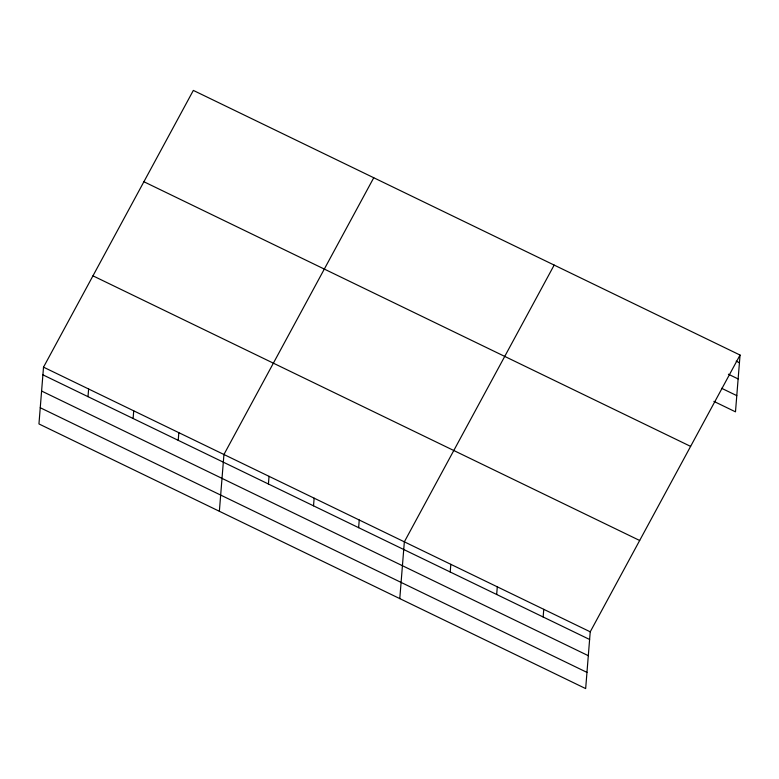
<?xml version="1.0" encoding="UTF-8"?>
<svg xmlns="http://www.w3.org/2000/svg" width="779" height="779" viewBox="0 0 779 779"><rect width="100%" height="100%" fill="white"/><g stroke="black" fill="none" stroke-linecap="round" stroke-linejoin="round"><path stroke-width="1.17" d="M43.517 367.162L38.95 423.942L585.662 688.587L590.229 631.818L740.05 355.058L193.338 90.413L43.517 367.162L590.229 631.818M88.008 396.667L88.621 389.003M133.112 418.498L133.725 410.835M178.216 440.339L178.829 432.666M219.366 511.277L223.933 454.498L373.754 177.748M268.424 484.002L269.037 476.329M313.528 505.834L314.141 498.171M358.632 527.675L359.246 520.002M399.783 598.613L404.35 541.833L554.171 265.084M450.204 572L450.817 564.327M496.671 594.494L497.294 586.83M543.148 616.987L543.761 609.324M740.05 355.058L735.483 411.838L713.866 401.37M736.194 361.164L739.437 362.732M728.404 374.222L738.132 378.935M721.656 388.302L736.788 395.635M143.901 181.741L690.613 446.386M92.954 275.834L639.676 540.49M42.903 374.835L589.615 639.481M41.599 391.039L588.311 655.694M40.255 407.738L586.967 672.384"/></g></svg>
